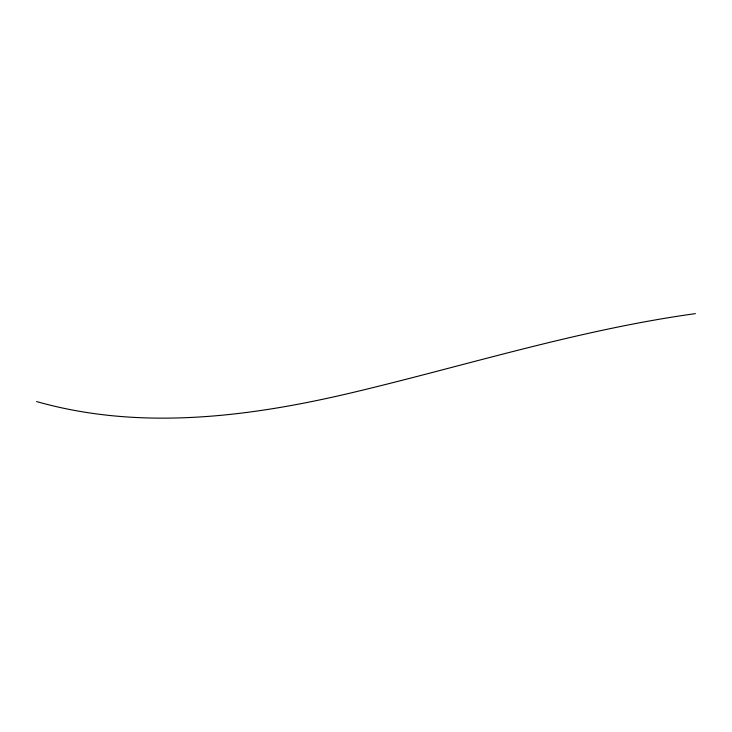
<?xml version="1.0" encoding="UTF-8"?>
<svg xmlns="http://www.w3.org/2000/svg" width="732" height="732" viewBox="0 0 732 732"><rect width="100%" height="100%" fill="white"/><g stroke="black" fill="none" stroke-linecap="round" stroke-linejoin="round"><path stroke-width="1.1" d="M695.4 313.635C578.921 329.72 466.586 365.414 352.495 392.572C249.53 416.975 140.105 431.011 36.6 401.557"/></g></svg>
